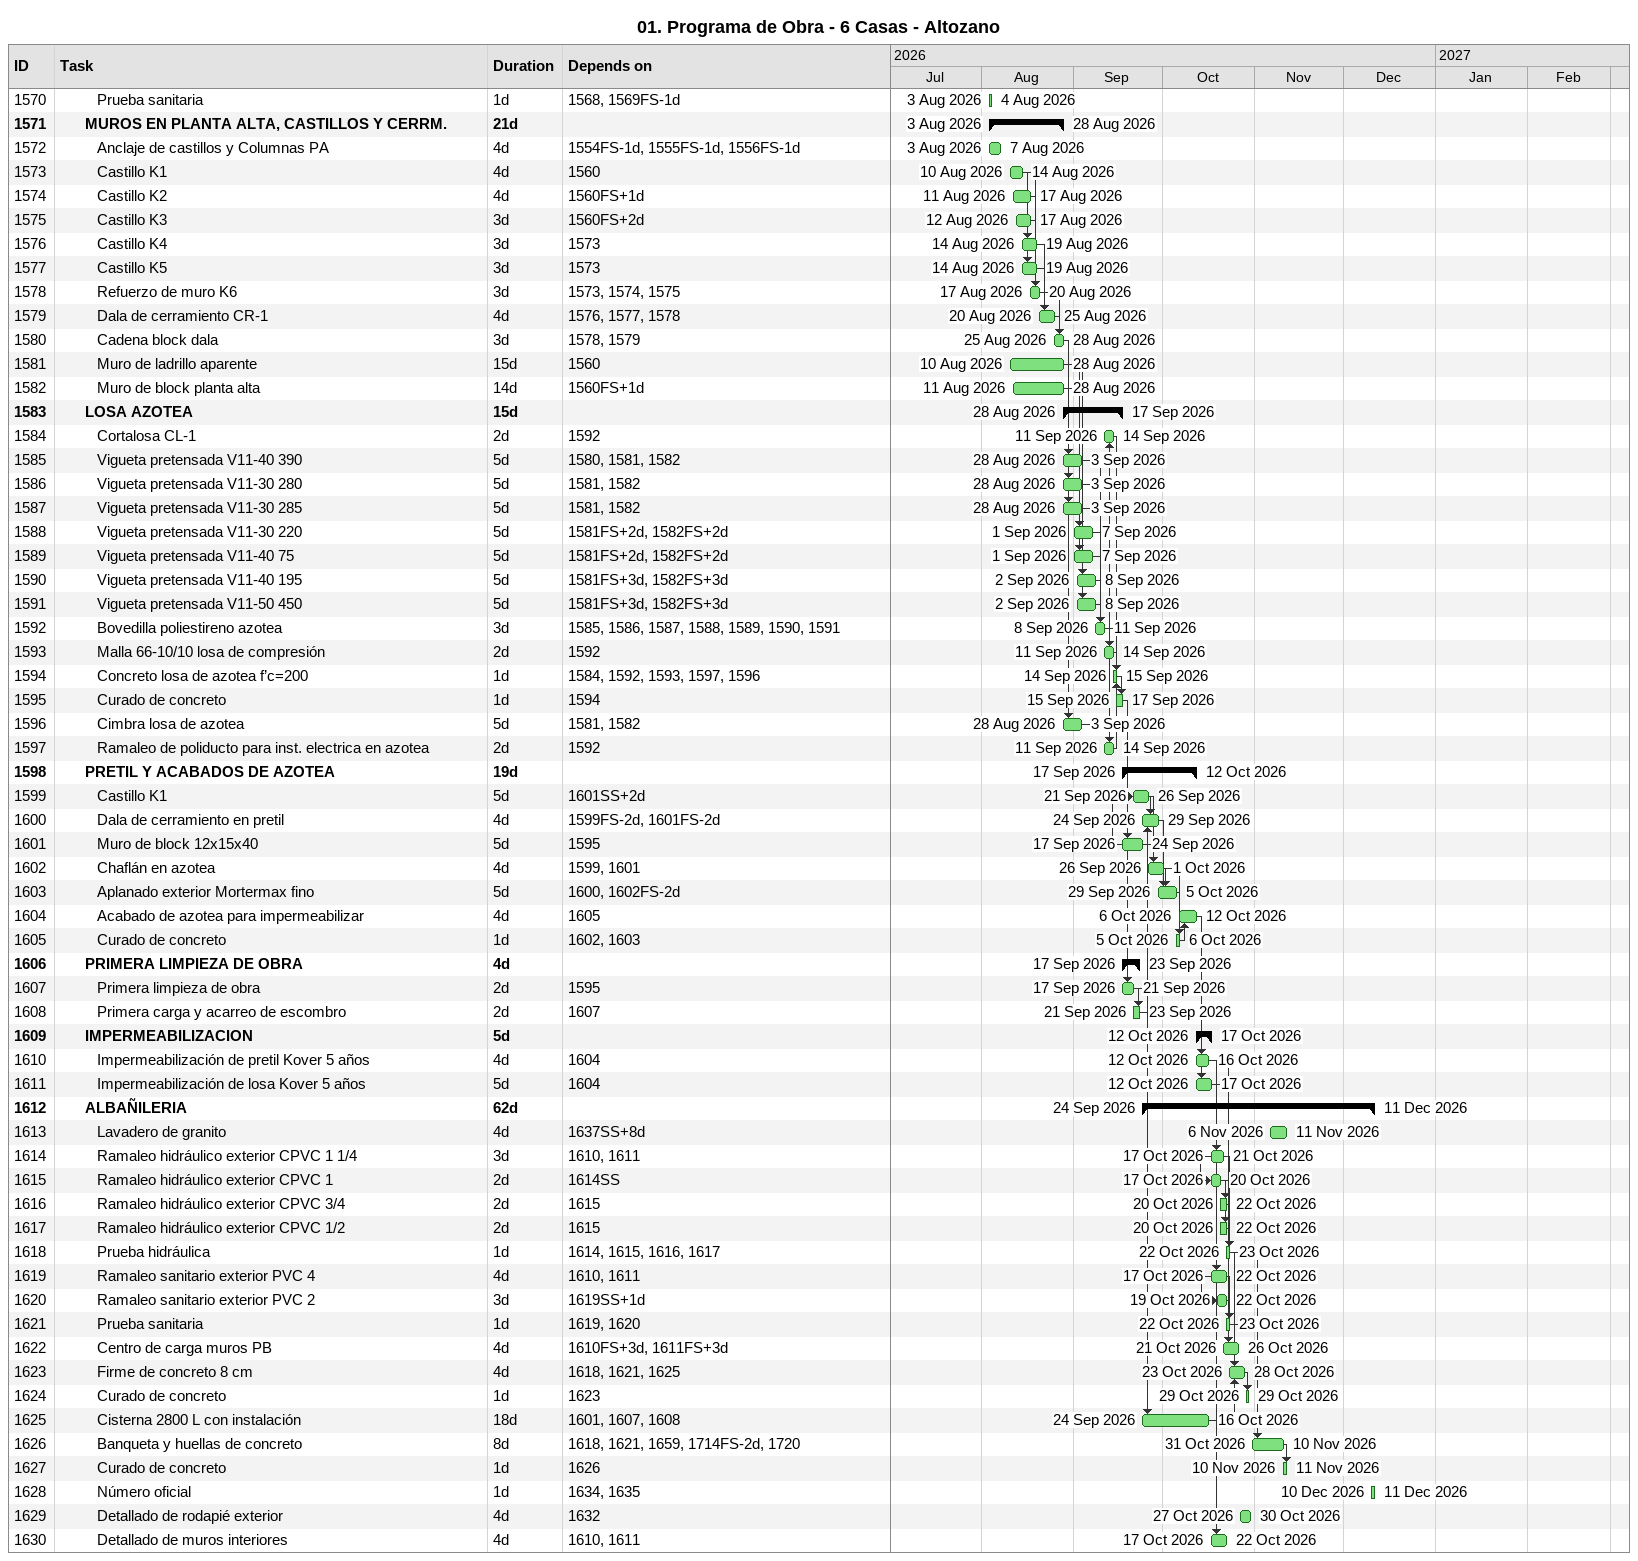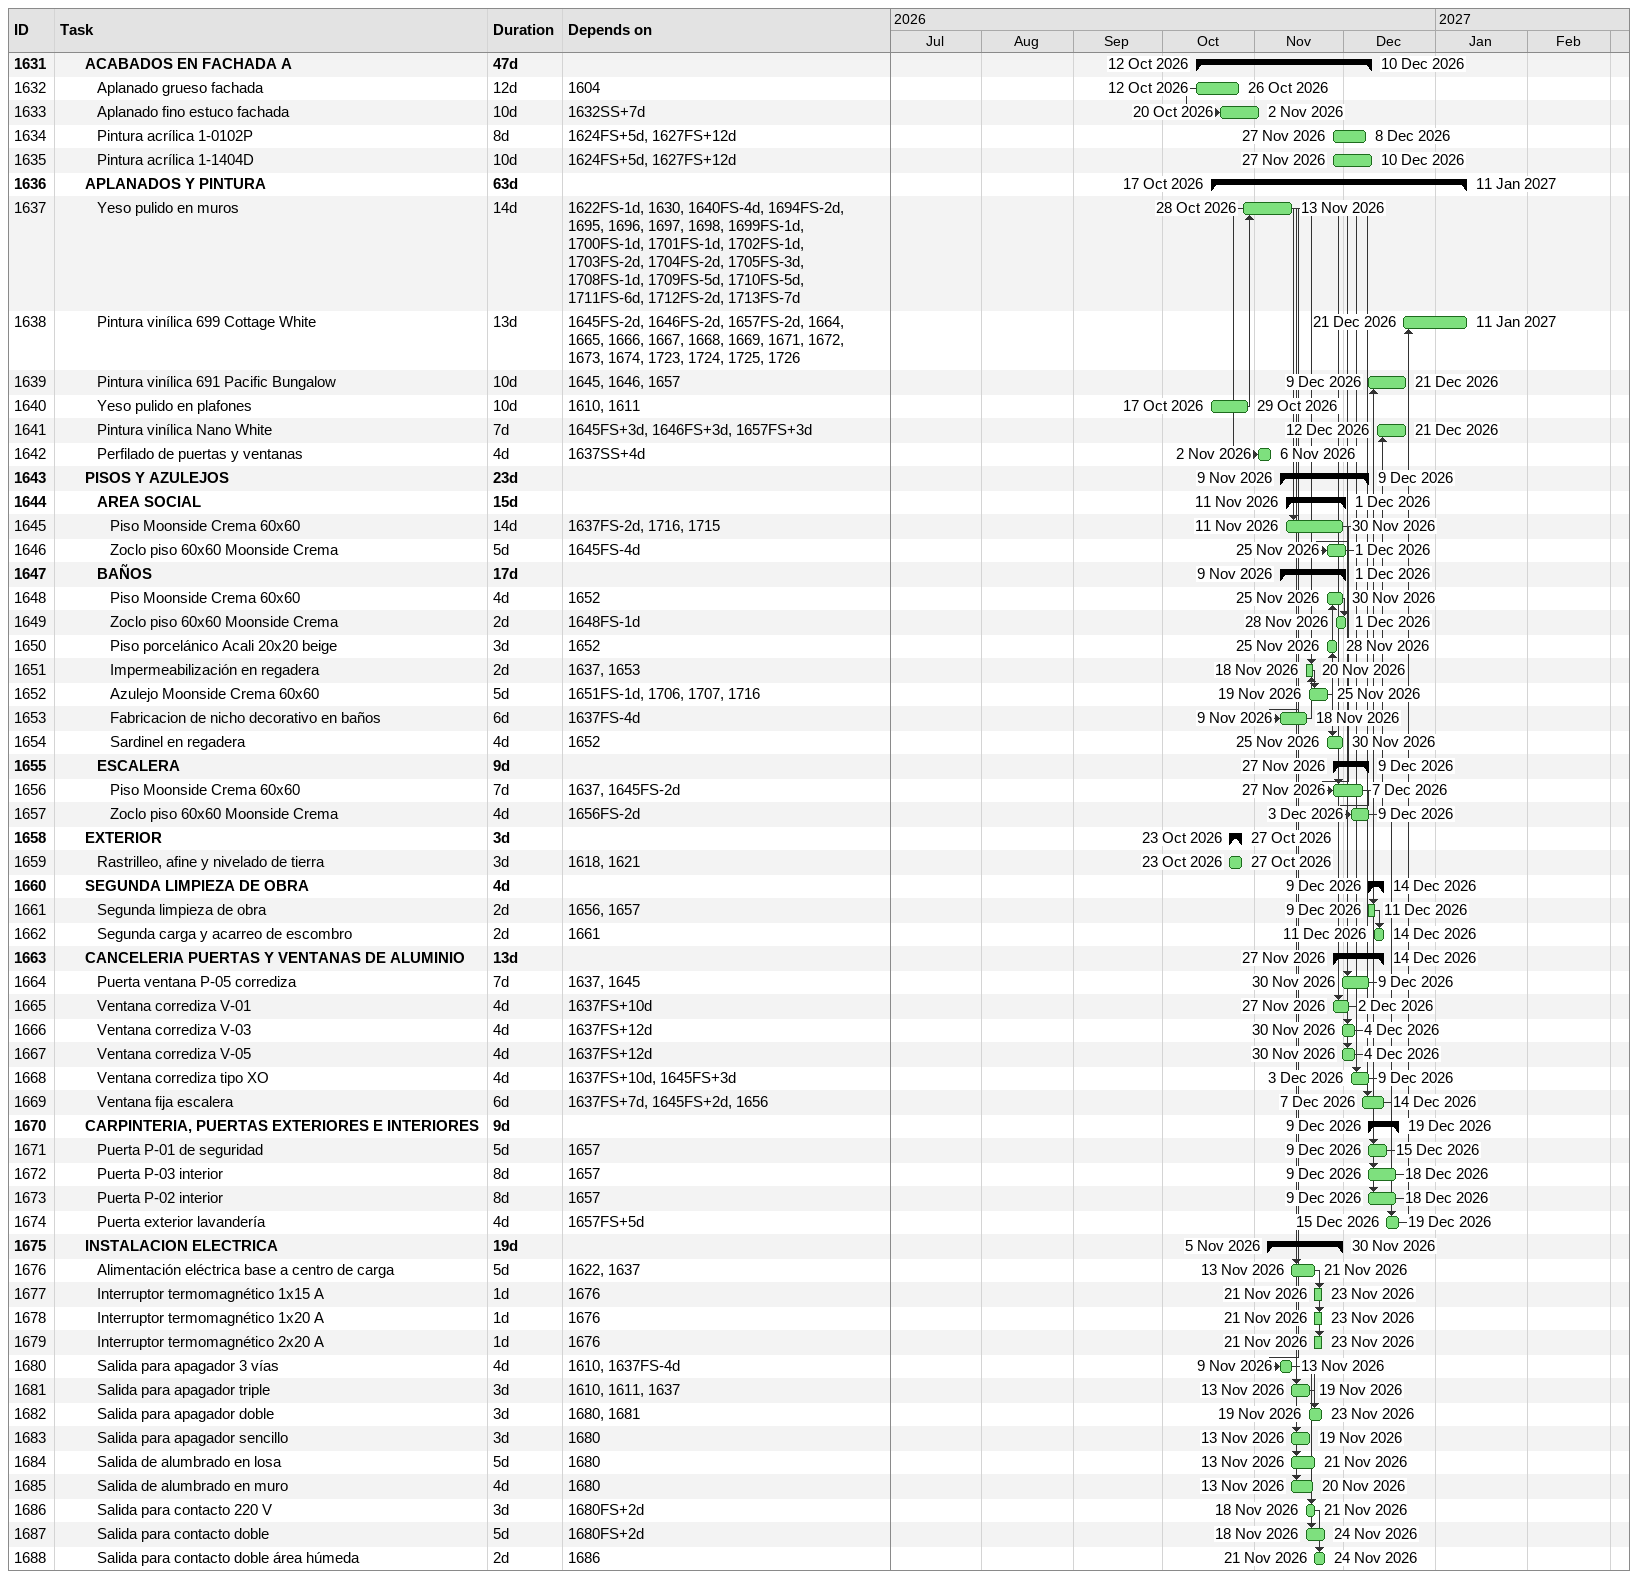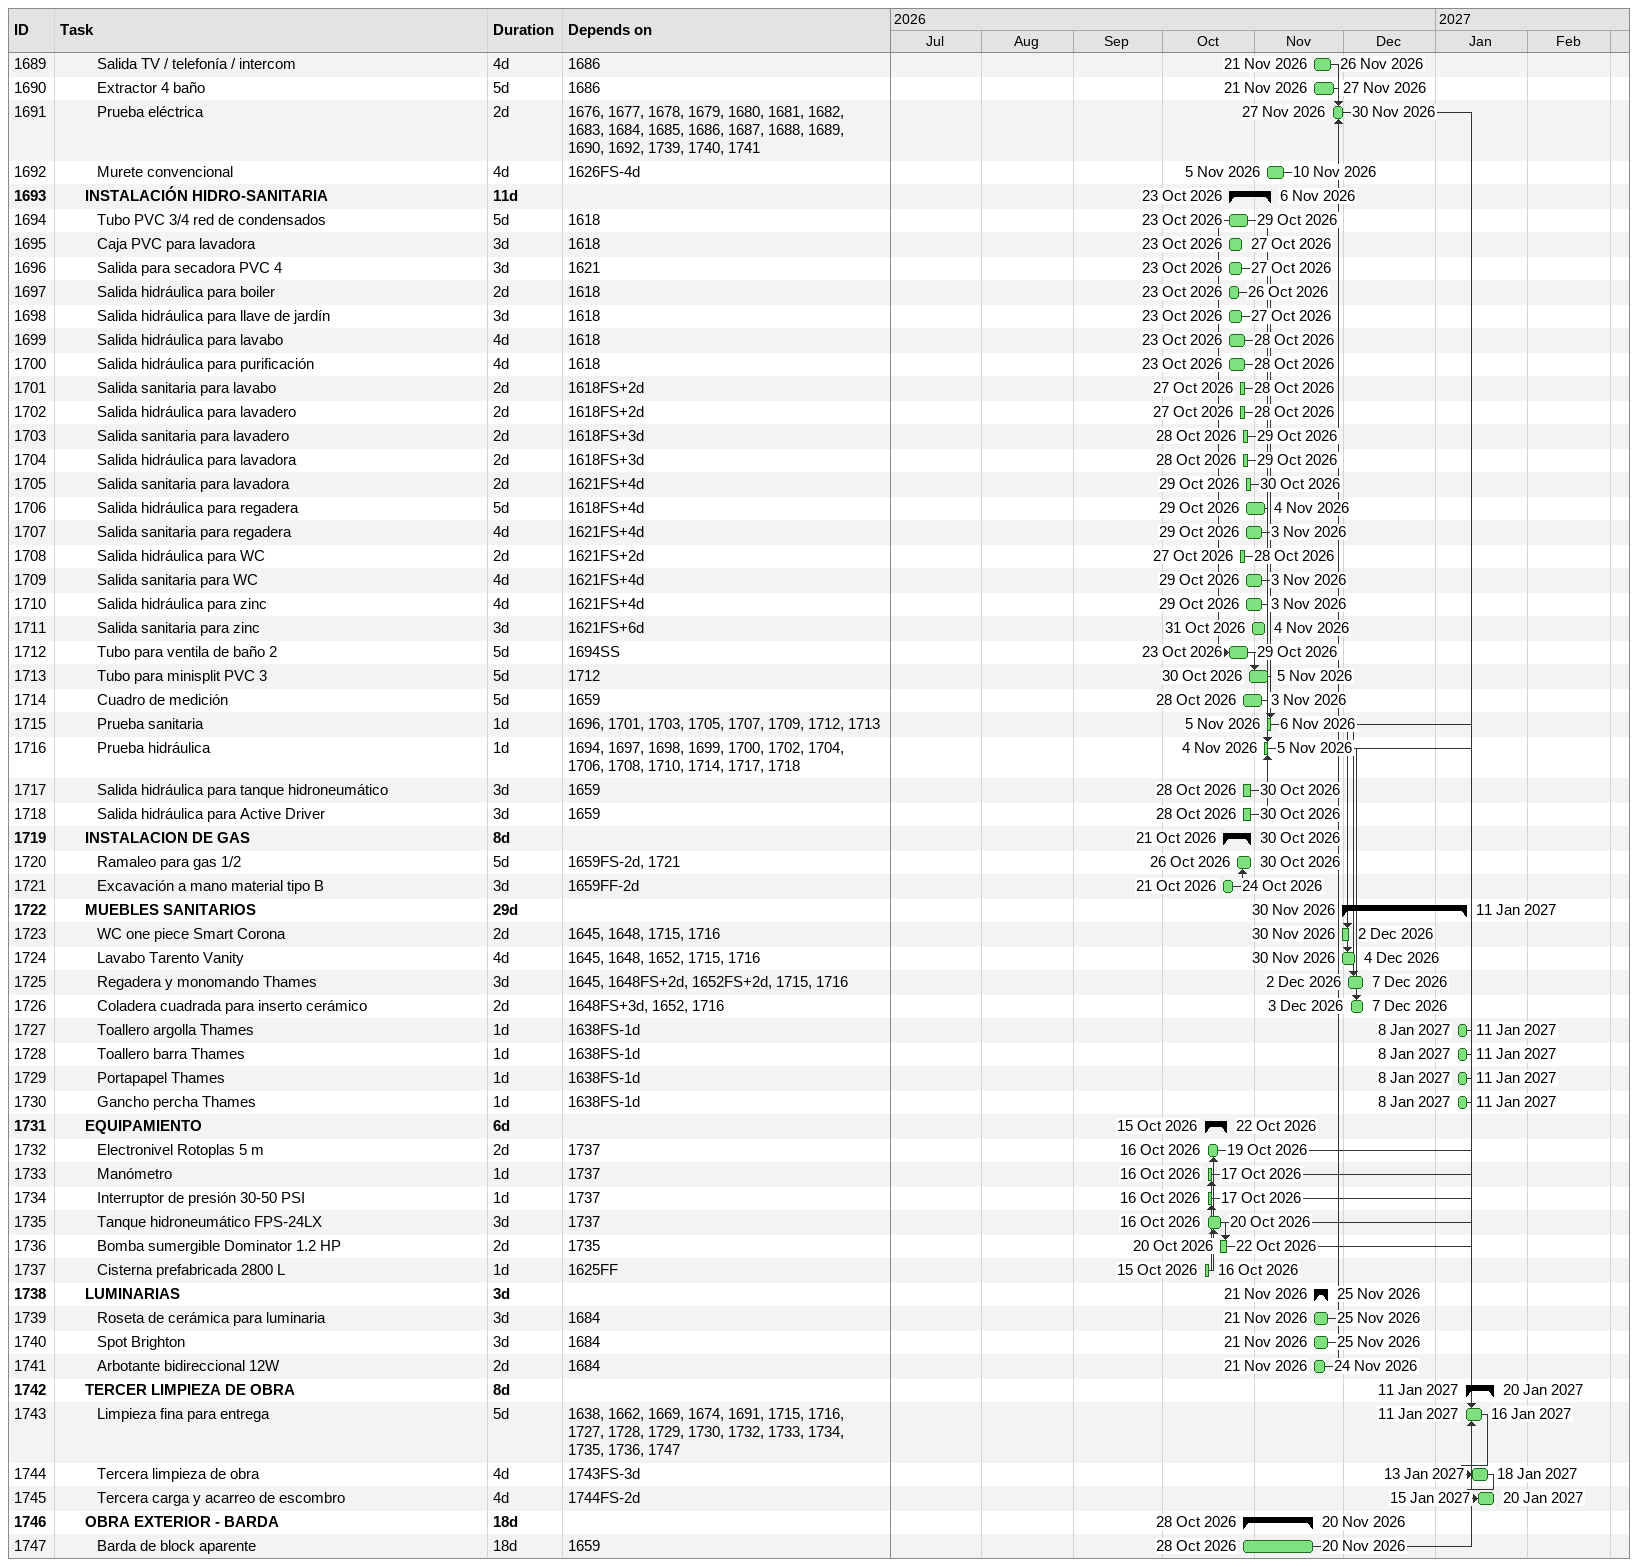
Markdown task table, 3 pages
01. Programa de Obra - 6 Casas - Altozano

| ID | Level | Task | Duration | Start | Finish | Predecessors |
|---|---|---|---|---|---|---|
| 1570 | 4 | Prueba sanitaria | 1d | 2026-08-03 | 2026-08-04 | 1568, 1569FS-1d |
| 1571 | 3 | **MUROS EN PLANTA ALTA, CASTILLOS Y CERRM.** | 21d | 2026-08-03 | 2026-08-28 |  |
| 1572 | 4 | Anclaje de castillos y Columnas PA | 4d | 2026-08-03 | 2026-08-07 | 1554FS-1d, 1555FS-1d, 1556FS-1d |
| 1573 | 4 | Castillo K1 | 4d | 2026-08-10 | 2026-08-14 | 1560 |
| 1574 | 4 | Castillo K2 | 4d | 2026-08-11 | 2026-08-17 | 1560FS+1d |
| 1575 | 4 | Castillo K3 | 3d | 2026-08-12 | 2026-08-17 | 1560FS+2d |
| 1576 | 4 | Castillo K4 | 3d | 2026-08-14 | 2026-08-19 | 1573 |
| 1577 | 4 | Castillo K5 | 3d | 2026-08-14 | 2026-08-19 | 1573 |
| 1578 | 4 | Refuerzo de muro K6 | 3d | 2026-08-17 | 2026-08-20 | 1573, 1574, 1575 |
| 1579 | 4 | Dala de cerramiento CR-1 | 4d | 2026-08-20 | 2026-08-25 | 1576, 1577, 1578 |
| 1580 | 4 | Cadena block dala | 3d | 2026-08-25 | 2026-08-28 | 1578, 1579 |
| 1581 | 4 | Muro de ladrillo aparente | 15d | 2026-08-10 | 2026-08-28 | 1560 |
| 1582 | 4 | Muro de block planta alta | 14d | 2026-08-11 | 2026-08-28 | 1560FS+1d |
| 1583 | 3 | **LOSA AZOTEA** | 15d | 2026-08-28 | 2026-09-17 |  |
| 1584 | 4 | Cortalosa CL-1 | 2d | 2026-09-11 | 2026-09-14 | 1592 |
| 1585 | 4 | Vigueta pretensada V11-40 390 | 5d | 2026-08-28 | 2026-09-03 | 1580, 1581, 1582 |
| 1586 | 4 | Vigueta pretensada V11-30 280 | 5d | 2026-08-28 | 2026-09-03 | 1581, 1582 |
| 1587 | 4 | Vigueta pretensada V11-30 285 | 5d | 2026-08-28 | 2026-09-03 | 1581, 1582 |
| 1588 | 4 | Vigueta pretensada V11-30 220 | 5d | 2026-09-01 | 2026-09-07 | 1581FS+2d, 1582FS+2d |
| 1589 | 4 | Vigueta pretensada V11-40 75 | 5d | 2026-09-01 | 2026-09-07 | 1581FS+2d, 1582FS+2d |
| 1590 | 4 | Vigueta pretensada V11-40 195 | 5d | 2026-09-02 | 2026-09-08 | 1581FS+3d, 1582FS+3d |
| 1591 | 4 | Vigueta pretensada V11-50 450 | 5d | 2026-09-02 | 2026-09-08 | 1581FS+3d, 1582FS+3d |
| 1592 | 4 | Bovedilla poliestireno azotea | 3d | 2026-09-08 | 2026-09-11 | 1585, 1586, 1587, 1588, 1589, 1590, 1591 |
| 1593 | 4 | Malla 66-10/10 losa de compresión | 2d | 2026-09-11 | 2026-09-14 | 1592 |
| 1594 | 4 | Concreto losa de azotea f’c=200 | 1d | 2026-09-14 | 2026-09-15 | 1584, 1592, 1593, 1597, 1596 |
| 1595 | 4 | Curado de concreto | 1d | 2026-09-15 | 2026-09-17 | 1594 |
| 1596 | 4 | Cimbra losa de azotea | 5d | 2026-08-28 | 2026-09-03 | 1581, 1582 |
| 1597 | 4 | Ramaleo de poliducto para inst. electrica en azotea | 2d | 2026-09-11 | 2026-09-14 | 1592 |
| 1598 | 3 | **PRETIL Y ACABADOS DE AZOTEA** | 19d | 2026-09-17 | 2026-10-12 |  |
| 1599 | 4 | Castillo K1 | 5d | 2026-09-21 | 2026-09-26 | 1601SS+2d |
| 1600 | 4 | Dala de cerramiento en pretil | 4d | 2026-09-24 | 2026-09-29 | 1599FS-2d, 1601FS-2d |
| 1601 | 4 | Muro de block 12x15x40 | 5d | 2026-09-17 | 2026-09-24 | 1595 |
| 1602 | 4 | Chaflán en azotea | 4d | 2026-09-26 | 2026-10-01 | 1599, 1601 |
| 1603 | 4 | Aplanado exterior Mortermax fino | 5d | 2026-09-29 | 2026-10-05 | 1600, 1602FS-2d |
| 1604 | 4 | Acabado de azotea para impermeabilizar | 4d | 2026-10-06 | 2026-10-12 | 1605 |
| 1605 | 4 | Curado de concreto | 1d | 2026-10-05 | 2026-10-06 | 1602, 1603 |
| 1606 | 3 | **PRIMERA LIMPIEZA DE OBRA** | 4d | 2026-09-17 | 2026-09-23 |  |
| 1607 | 4 | Primera limpieza de obra | 2d | 2026-09-17 | 2026-09-21 | 1595 |
| 1608 | 4 | Primera carga y acarreo de escombro | 2d | 2026-09-21 | 2026-09-23 | 1607 |
| 1609 | 3 | **IMPERMEABILIZACION** | 5d | 2026-10-12 | 2026-10-17 |  |
| 1610 | 4 | Impermeabilización de pretil Kover 5 años | 4d | 2026-10-12 | 2026-10-16 | 1604 |
| 1611 | 4 | Impermeabilización de losa Kover 5 años | 5d | 2026-10-12 | 2026-10-17 | 1604 |
| 1612 | 3 | **ALBAÑILERIA** | 62d | 2026-09-24 | 2026-12-11 |  |
| 1613 | 4 | Lavadero de granito | 4d | 2026-11-06 | 2026-11-11 | 1637SS+8d |
| 1614 | 4 | Ramaleo hidráulico exterior CPVC 1 1/4 | 3d | 2026-10-17 | 2026-10-21 | 1610, 1611 |
| 1615 | 4 | Ramaleo hidráulico exterior CPVC 1 | 2d | 2026-10-17 | 2026-10-20 | 1614SS |
| 1616 | 4 | Ramaleo hidráulico exterior CPVC 3/4 | 2d | 2026-10-20 | 2026-10-22 | 1615 |
| 1617 | 4 | Ramaleo hidráulico exterior CPVC 1/2 | 2d | 2026-10-20 | 2026-10-22 | 1615 |
| 1618 | 4 | Prueba hidráulica | 1d | 2026-10-22 | 2026-10-23 | 1614, 1615, 1616, 1617 |
| 1619 | 4 | Ramaleo sanitario exterior PVC 4 | 4d | 2026-10-17 | 2026-10-22 | 1610, 1611 |
| 1620 | 4 | Ramaleo sanitario exterior PVC 2 | 3d | 2026-10-19 | 2026-10-22 | 1619SS+1d |
| 1621 | 4 | Prueba sanitaria | 1d | 2026-10-22 | 2026-10-23 | 1619, 1620 |
| 1622 | 4 | Centro de carga muros PB | 4d | 2026-10-21 | 2026-10-26 | 1610FS+3d, 1611FS+3d |
| 1623 | 4 | Firme de concreto 8 cm | 4d | 2026-10-23 | 2026-10-28 | 1618, 1621, 1625 |
| 1624 | 4 | Curado de concreto | 1d | 2026-10-29 | 2026-10-29 | 1623 |
| 1625 | 4 | Cisterna 2800 L con instalación | 18d | 2026-09-24 | 2026-10-16 | 1601, 1607, 1608 |
| 1626 | 4 | Banqueta y huellas de concreto | 8d | 2026-10-31 | 2026-11-10 | 1618, 1621, 1659, 1714FS-2d, 1720 |
| 1627 | 4 | Curado de concreto | 1d | 2026-11-10 | 2026-11-11 | 1626 |
| 1628 | 4 | Número oficial | 1d | 2026-12-10 | 2026-12-11 | 1634, 1635 |
| 1629 | 4 | Detallado de rodapié exterior | 4d | 2026-10-27 | 2026-10-30 | 1632 |
| 1630 | 4 | Detallado de muros interiores | 4d | 2026-10-17 | 2026-10-22 | 1610, 1611 |
| 1631 | 3 | **ACABADOS EN FACHADA A** | 47d | 2026-10-12 | 2026-12-10 |  |
| 1632 | 4 | Aplanado grueso fachada | 12d | 2026-10-12 | 2026-10-26 | 1604 |
| 1633 | 4 | Aplanado fino estuco fachada | 10d | 2026-10-20 | 2026-11-02 | 1632SS+7d |
| 1634 | 4 | Pintura acrílica 1-0102P | 8d | 2026-11-27 | 2026-12-08 | 1624FS+5d, 1627FS+12d |
| 1635 | 4 | Pintura acrílica 1-1404D | 10d | 2026-11-27 | 2026-12-10 | 1624FS+5d, 1627FS+12d |
| 1636 | 3 | **APLANADOS Y PINTURA** | 63d | 2026-10-17 | 2027-01-11 |  |
| 1637 | 4 | Yeso pulido en muros | 14d | 2026-10-28 | 2026-11-13 | 1622FS-1d, 1630, 1640FS-4d, 1694FS-2d, 1695, 1696, 1697, 1698, 1699FS-1d, 1700FS-1d, 1701FS-1d, 1702FS-1d, 1703FS-2d, 1704FS-2d, 1705FS-3d, 1708FS-1d, 1709FS-5d, 1710FS-5d, 1711FS-6d, 1712FS-2d, 1713FS-7d |
| 1638 | 4 | Pintura vinílica 699 Cottage White | 13d | 2026-12-21 | 2027-01-11 | 1645FS-2d, 1646FS-2d, 1657FS-2d, 1664, 1665, 1666, 1667, 1668, 1669, 1671, 1672, 1673, 1674, 1723, 1724, 1725, 1726 |
| 1639 | 4 | Pintura vinílica 691 Pacific Bungalow | 10d | 2026-12-09 | 2026-12-21 | 1645, 1646, 1657 |
| 1640 | 4 | Yeso pulido en plafones | 10d | 2026-10-17 | 2026-10-29 | 1610, 1611 |
| 1641 | 4 | Pintura vinílica Nano White | 7d | 2026-12-12 | 2026-12-21 | 1645FS+3d, 1646FS+3d, 1657FS+3d |
| 1642 | 4 | Perfilado de puertas y ventanas | 4d | 2026-11-02 | 2026-11-06 | 1637SS+4d |
| 1643 | 3 | **PISOS Y AZULEJOS** | 23d | 2026-11-09 | 2026-12-09 |  |
| 1644 | 4 | **AREA SOCIAL** | 15d | 2026-11-11 | 2026-12-01 |  |
| 1645 | 5 | Piso Moonside Crema 60x60 | 14d | 2026-11-11 | 2026-11-30 | 1637FS-2d, 1716, 1715 |
| 1646 | 5 | Zoclo piso 60x60 Moonside Crema | 5d | 2026-11-25 | 2026-12-01 | 1645FS-4d |
| 1647 | 4 | **BAÑOS** | 17d | 2026-11-09 | 2026-12-01 |  |
| 1648 | 5 | Piso Moonside Crema 60x60 | 4d | 2026-11-25 | 2026-11-30 | 1652 |
| 1649 | 5 | Zoclo piso 60x60 Moonside Crema | 2d | 2026-11-28 | 2026-12-01 | 1648FS-1d |
| 1650 | 5 | Piso porcelánico Acali 20x20 beige | 3d | 2026-11-25 | 2026-11-28 | 1652 |
| 1651 | 5 | Impermeabilización en regadera | 2d | 2026-11-18 | 2026-11-20 | 1637, 1653 |
| 1652 | 5 | Azulejo Moonside Crema 60x60 | 5d | 2026-11-19 | 2026-11-25 | 1651FS-1d, 1706, 1707, 1716 |
| 1653 | 5 | Fabricacion de nicho decorativo en baños | 6d | 2026-11-09 | 2026-11-18 | 1637FS-4d |
| 1654 | 5 | Sardinel en regadera | 4d | 2026-11-25 | 2026-11-30 | 1652 |
| 1655 | 4 | **ESCALERA** | 9d | 2026-11-27 | 2026-12-09 |  |
| 1656 | 5 | Piso Moonside Crema 60x60 | 7d | 2026-11-27 | 2026-12-07 | 1637, 1645FS-2d |
| 1657 | 5 | Zoclo piso 60x60 Moonside Crema | 4d | 2026-12-03 | 2026-12-09 | 1656FS-2d |
| 1658 | 3 | **EXTERIOR** | 3d | 2026-10-23 | 2026-10-27 |  |
| 1659 | 4 | Rastrilleo, afine y nivelado de tierra | 3d | 2026-10-23 | 2026-10-27 | 1618, 1621 |
| 1660 | 3 | **SEGUNDA LIMPIEZA DE OBRA** | 4d | 2026-12-09 | 2026-12-14 |  |
| 1661 | 4 | Segunda limpieza de obra | 2d | 2026-12-09 | 2026-12-11 | 1656, 1657 |
| 1662 | 4 | Segunda carga y acarreo de escombro | 2d | 2026-12-11 | 2026-12-14 | 1661 |
| 1663 | 3 | **CANCELERIA PUERTAS Y VENTANAS DE ALUMINIO** | 13d | 2026-11-27 | 2026-12-14 |  |
| 1664 | 4 | Puerta ventana P-05 corrediza | 7d | 2026-11-30 | 2026-12-09 | 1637, 1645 |
| 1665 | 4 | Ventana corrediza V-01 | 4d | 2026-11-27 | 2026-12-02 | 1637FS+10d |
| 1666 | 4 | Ventana corrediza V-03 | 4d | 2026-11-30 | 2026-12-04 | 1637FS+12d |
| 1667 | 4 | Ventana corrediza V-05 | 4d | 2026-11-30 | 2026-12-04 | 1637FS+12d |
| 1668 | 4 | Ventana corrediza tipo XO | 4d | 2026-12-03 | 2026-12-09 | 1637FS+10d, 1645FS+3d |
| 1669 | 4 | Ventana fija escalera | 6d | 2026-12-07 | 2026-12-14 | 1637FS+7d, 1645FS+2d, 1656 |
| 1670 | 3 | **CARPINTERIA, PUERTAS EXTERIORES E INTERIORES** | 9d | 2026-12-09 | 2026-12-19 |  |
| 1671 | 4 | Puerta P-01 de seguridad | 5d | 2026-12-09 | 2026-12-15 | 1657 |
| 1672 | 4 | Puerta P-03 interior | 8d | 2026-12-09 | 2026-12-18 | 1657 |
| 1673 | 4 | Puerta P-02 interior | 8d | 2026-12-09 | 2026-12-18 | 1657 |
| 1674 | 4 | Puerta exterior lavandería | 4d | 2026-12-15 | 2026-12-19 | 1657FS+5d |
| 1675 | 3 | **INSTALACION ELECTRICA** | 19d | 2026-11-05 | 2026-11-30 |  |
| 1676 | 4 | Alimentación eléctrica base a centro de carga | 5d | 2026-11-13 | 2026-11-21 | 1622, 1637 |
| 1677 | 4 | Interruptor termomagnético 1x15 A | 1d | 2026-11-21 | 2026-11-23 | 1676 |
| 1678 | 4 | Interruptor termomagnético 1x20 A | 1d | 2026-11-21 | 2026-11-23 | 1676 |
| 1679 | 4 | Interruptor termomagnético 2x20 A | 1d | 2026-11-21 | 2026-11-23 | 1676 |
| 1680 | 4 | Salida para apagador 3 vías | 4d | 2026-11-09 | 2026-11-13 | 1610, 1637FS-4d |
| 1681 | 4 | Salida para apagador triple | 3d | 2026-11-13 | 2026-11-19 | 1610, 1611, 1637 |
| 1682 | 4 | Salida para apagador doble | 3d | 2026-11-19 | 2026-11-23 | 1680, 1681 |
| 1683 | 4 | Salida para apagador sencillo | 3d | 2026-11-13 | 2026-11-19 | 1680 |
| 1684 | 4 | Salida de alumbrado en losa | 5d | 2026-11-13 | 2026-11-21 | 1680 |
| 1685 | 4 | Salida de alumbrado en muro | 4d | 2026-11-13 | 2026-11-20 | 1680 |
| 1686 | 4 | Salida para contacto 220 V | 3d | 2026-11-18 | 2026-11-21 | 1680FS+2d |
| 1687 | 4 | Salida para contacto doble | 5d | 2026-11-18 | 2026-11-24 | 1680FS+2d |
| 1688 | 4 | Salida para contacto doble área húmeda | 2d | 2026-11-21 | 2026-11-24 | 1686 |
| 1689 | 4 | Salida TV / telefonía / intercom | 4d | 2026-11-21 | 2026-11-26 | 1686 |
| 1690 | 4 | Extractor 4 baño | 5d | 2026-11-21 | 2026-11-27 | 1686 |
| 1691 | 4 | Prueba eléctrica | 2d | 2026-11-27 | 2026-11-30 | 1676, 1677, 1678, 1679, 1680, 1681, 1682, 1683, 1684, 1685, 1686, 1687, 1688, 1689, 1690, 1692, 1739, 1740, 1741 |
| 1692 | 4 | Murete convencional | 4d | 2026-11-05 | 2026-11-10 | 1626FS-4d |
| 1693 | 3 | **INSTALACIÓN HIDRO-SANITARIA** | 11d | 2026-10-23 | 2026-11-06 |  |
| 1694 | 4 | Tubo PVC 3/4 red de condensados | 5d | 2026-10-23 | 2026-10-29 | 1618 |
| 1695 | 4 | Caja PVC para lavadora | 3d | 2026-10-23 | 2026-10-27 | 1618 |
| 1696 | 4 | Salida para secadora PVC 4 | 3d | 2026-10-23 | 2026-10-27 | 1621 |
| 1697 | 4 | Salida hidráulica para boiler | 2d | 2026-10-23 | 2026-10-26 | 1618 |
| 1698 | 4 | Salida hidráulica para llave de jardín | 3d | 2026-10-23 | 2026-10-27 | 1618 |
| 1699 | 4 | Salida hidráulica para lavabo | 4d | 2026-10-23 | 2026-10-28 | 1618 |
| 1700 | 4 | Salida hidráulica para purificación | 4d | 2026-10-23 | 2026-10-28 | 1618 |
| 1701 | 4 | Salida sanitaria para lavabo | 2d | 2026-10-27 | 2026-10-28 | 1618FS+2d |
| 1702 | 4 | Salida hidráulica para lavadero | 2d | 2026-10-27 | 2026-10-28 | 1618FS+2d |
| 1703 | 4 | Salida sanitaria para lavadero | 2d | 2026-10-28 | 2026-10-29 | 1618FS+3d |
| 1704 | 4 | Salida hidráulica para lavadora | 2d | 2026-10-28 | 2026-10-29 | 1618FS+3d |
| 1705 | 4 | Salida sanitaria para lavadora | 2d | 2026-10-29 | 2026-10-30 | 1621FS+4d |
| 1706 | 4 | Salida hidráulica para regadera | 5d | 2026-10-29 | 2026-11-04 | 1618FS+4d |
| 1707 | 4 | Salida sanitaria para regadera | 4d | 2026-10-29 | 2026-11-03 | 1621FS+4d |
| 1708 | 4 | Salida hidráulica para WC | 2d | 2026-10-27 | 2026-10-28 | 1621FS+2d |
| 1709 | 4 | Salida sanitaria para WC | 4d | 2026-10-29 | 2026-11-03 | 1621FS+4d |
| 1710 | 4 | Salida hidráulica para zinc | 4d | 2026-10-29 | 2026-11-03 | 1621FS+4d |
| 1711 | 4 | Salida sanitaria para zinc | 3d | 2026-10-31 | 2026-11-04 | 1621FS+6d |
| 1712 | 4 | Tubo para ventila de baño 2 | 5d | 2026-10-23 | 2026-10-29 | 1694SS |
| 1713 | 4 | Tubo para minisplit PVC 3 | 5d | 2026-10-30 | 2026-11-05 | 1712 |
| 1714 | 4 | Cuadro de medición | 5d | 2026-10-28 | 2026-11-03 | 1659 |
| 1715 | 4 | Prueba sanitaria | 1d | 2026-11-05 | 2026-11-06 | 1696, 1701, 1703, 1705, 1707, 1709, 1712, 1713 |
| 1716 | 4 | Prueba hidráulica | 1d | 2026-11-04 | 2026-11-05 | 1694, 1697, 1698, 1699, 1700, 1702, 1704, 1706, 1708, 1710, 1714, 1717, 1718 |
| 1717 | 4 | Salida hidráulica para tanque hidroneumático | 3d | 2026-10-28 | 2026-10-30 | 1659 |
| 1718 | 4 | Salida hidráulica para Active Driver | 3d | 2026-10-28 | 2026-10-30 | 1659 |
| 1719 | 3 | **INSTALACION DE GAS** | 8d | 2026-10-21 | 2026-10-30 |  |
| 1720 | 4 | Ramaleo para gas 1/2 | 5d | 2026-10-26 | 2026-10-30 | 1659FS-2d, 1721 |
| 1721 | 4 | Excavación a mano material tipo B | 3d | 2026-10-21 | 2026-10-24 | 1659FF-2d |
| 1722 | 3 | **MUEBLES SANITARIOS** | 29d | 2026-11-30 | 2027-01-11 |  |
| 1723 | 4 | WC one piece Smart Corona | 2d | 2026-11-30 | 2026-12-02 | 1645, 1648, 1715, 1716 |
| 1724 | 4 | Lavabo Tarento Vanity | 4d | 2026-11-30 | 2026-12-04 | 1645, 1648, 1652, 1715, 1716 |
| 1725 | 4 | Regadera y monomando Thames | 3d | 2026-12-02 | 2026-12-07 | 1645, 1648FS+2d, 1652FS+2d, 1715, 1716 |
| 1726 | 4 | Coladera cuadrada para inserto cerámico | 2d | 2026-12-03 | 2026-12-07 | 1648FS+3d, 1652, 1716 |
| 1727 | 4 | Toallero argolla Thames | 1d | 2027-01-08 | 2027-01-11 | 1638FS-1d |
| 1728 | 4 | Toallero barra Thames | 1d | 2027-01-08 | 2027-01-11 | 1638FS-1d |
| 1729 | 4 | Portapapel Thames | 1d | 2027-01-08 | 2027-01-11 | 1638FS-1d |
| 1730 | 4 | Gancho percha Thames | 1d | 2027-01-08 | 2027-01-11 | 1638FS-1d |
| 1731 | 3 | **EQUIPAMIENTO** | 6d | 2026-10-15 | 2026-10-22 |  |
| 1732 | 4 | Electronivel Rotoplas 5 m | 2d | 2026-10-16 | 2026-10-19 | 1737 |
| 1733 | 4 | Manómetro | 1d | 2026-10-16 | 2026-10-17 | 1737 |
| 1734 | 4 | Interruptor de presión 30-50 PSI | 1d | 2026-10-16 | 2026-10-17 | 1737 |
| 1735 | 4 | Tanque hidroneumático FPS-24LX | 3d | 2026-10-16 | 2026-10-20 | 1737 |
| 1736 | 4 | Bomba sumergible Dominator 1.2 HP | 2d | 2026-10-20 | 2026-10-22 | 1735 |
| 1737 | 4 | Cisterna prefabricada 2800 L | 1d | 2026-10-15 | 2026-10-16 | 1625FF |
| 1738 | 3 | **LUMINARIAS** | 3d | 2026-11-21 | 2026-11-25 |  |
| 1739 | 4 | Roseta de cerámica para luminaria | 3d | 2026-11-21 | 2026-11-25 | 1684 |
| 1740 | 4 | Spot Brighton | 3d | 2026-11-21 | 2026-11-25 | 1684 |
| 1741 | 4 | Arbotante bidireccional 12W | 2d | 2026-11-21 | 2026-11-24 | 1684 |
| 1742 | 3 | **TERCER LIMPIEZA DE OBRA** | 8d | 2027-01-11 | 2027-01-20 |  |
| 1743 | 4 | Limpieza fina para entrega | 5d | 2027-01-11 | 2027-01-16 | 1638, 1662, 1669, 1674, 1691, 1715, 1716, 1727, 1728, 1729, 1730, 1732, 1733, 1734, 1735, 1736, 1747 |
| 1744 | 4 | Tercera limpieza de obra | 4d | 2027-01-13 | 2027-01-18 | 1743FS-3d |
| 1745 | 4 | Tercera carga y acarreo de escombro | 4d | 2027-01-15 | 2027-01-20 | 1744FS-2d |
| 1746 | 3 | **OBRA EXTERIOR - BARDA** | 18d | 2026-10-28 | 2026-11-20 |  |
| 1747 | 4 | Barda de block aparente | 18d | 2026-10-28 | 2026-11-20 | 1659 |
